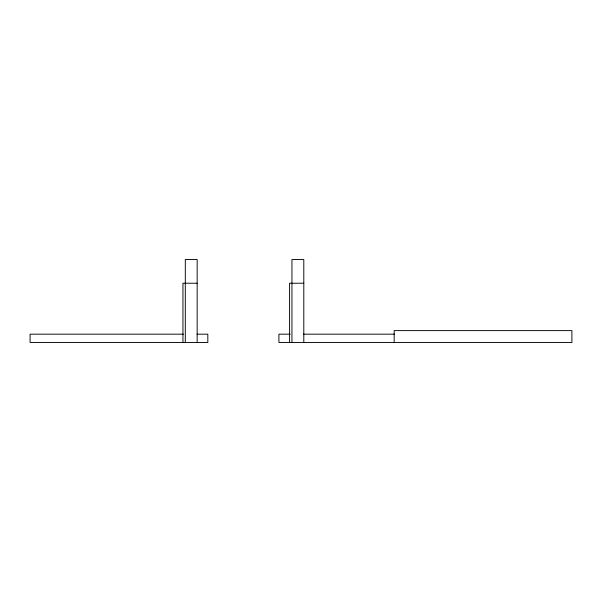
<?xml version="1.0" encoding="UTF-8"?>
<svg xmlns="http://www.w3.org/2000/svg" width="602" height="602" viewBox="0 0 602 602"><rect width="100%" height="100%" fill="white"/><g stroke="black" fill="none" stroke-linecap="round" stroke-linejoin="round"><path stroke-width="0.9" d="M197.163 283.226L182.948 283.226L182.948 342.47M303.799 283.226L289.577 283.226L289.577 342.47M183.377 334.178L30.1 334.178L30.1 342.47L207.825 342.47L207.825 334.178L196.982 334.178M290.202 334.178L278.914 334.178L278.914 342.47L571.9 342.47L571.9 330.618L394.175 330.618L394.175 342.47M303.363 334.178L394.581 334.178M303.799 342.47L303.799 259.53L291.947 259.53L291.947 342.47M197.163 342.47L197.163 259.53L185.311 259.53L185.311 342.47"/></g></svg>
